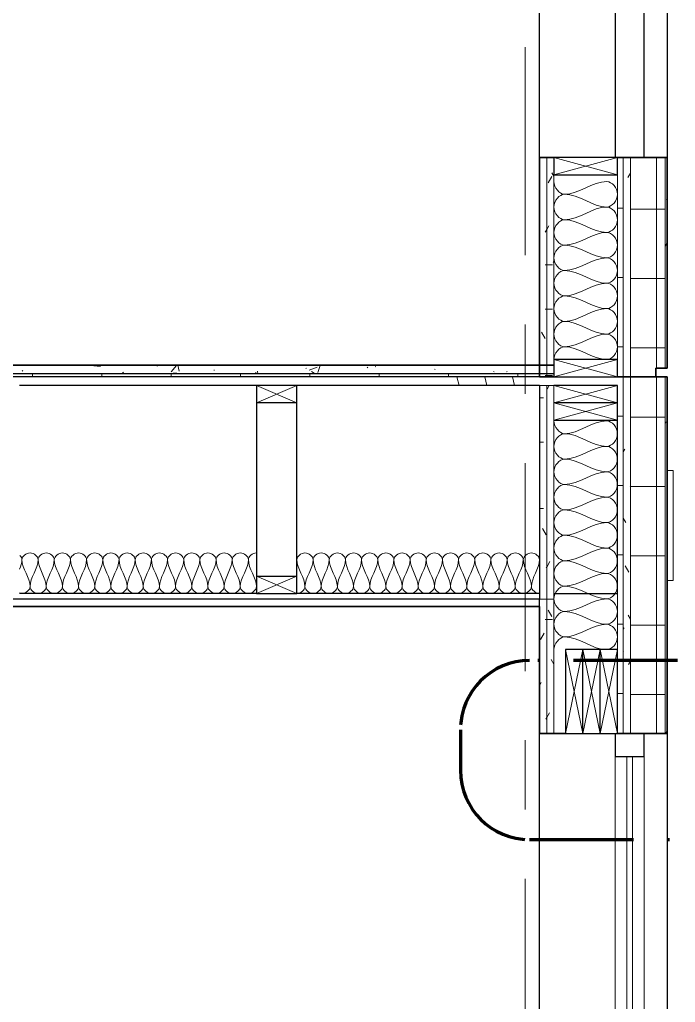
# Model space of a CAD drawing. Header units: inches. Extents: x 6 to 8416, y -388 to 6104.
# Drawn here: x 344.8 to 401.6, y 5805.3 to 5890.4 of the extents above; entities that cross this region are included whole.
import ezdxf

# ---------------------------------------------------------------- set-up
doc = ezdxf.new("R2010")
doc.units = ezdxf.units.IN
doc.header["$MEASUREMENT"] = 0
doc.linetypes.add('Center 3_8_', pattern=[36, 18, -6, 6, -6])
doc.linetypes.add('Dash Dot 3_16_', pattern=[15, 9, -3, 0, -3])
for name, color, linetype, lineweight in [('A-ANNO-SYMB', 150, 'Continuous', 13), ('A-DETL', 90, 'Continuous', 13), ('A-DETL-GENF', 92, 'Continuous', 13), ('A-FLOR', 192, 'Continuous', 18), ('A-FLOR-MCUT', 51, 'Continuous', 25), ('A-FLOR-PATT', 8, 'Continuous', 35), ('A-GLAZ', 151, 'Continuous', 25), ('A-GLAZ-SILL', 1, 'Continuous', 18), ('A-ROOM', 32, 'Continuous', 13), ('A-WALL', 113, 'Continuous', 25), ('A-WALL-PATT', 111, 'Continuous', 35), ('M-EQPM', 50, 'Continuous', 18), ('S-GRID', 1, 'Continuous', 13)]:
    doc.layers.add(name, color=color, linetype=linetype, lineweight=lineweight)
pattern_1 = [(0, (441.926, 3018), (0, 6), []), (90, (441.926, 3018), (-6, 4e-16), [])]
pattern_2 = [(0, (441.926, 3018), (0, 60), [60, 0, 0, 0]), (284.036, (482.726, 3030), (59.99915, -180.000494), [12.369, -235.017]), (284.036, (480.326, 3030), (59.99915, -180.000494), [12.369, -235.017]), (284.036, (477.926, 3030), (59.99915, -180.000494), [12.369, -235.017]), (284.036, (446.726, 3042), (59.99915, -180.000494), [12.369, -235.017]), (284.036, (444.326, 3042), (59.99915, -180.000494), [12.369, -235.017]), (284.036, (441.926, 3042), (59.99915, -180.000494), [12.369, -235.017]), (284.036, (464.726, 3054), (59.99915, -180.000494), [12.369, -235.017]), (284.036, (462.326, 3054), (59.99915, -180.000494), [12.369, -235.017]), (284.036, (459.926, 3054), (59.99915, -180.000494), [12.369, -235.017]), (284.036, (482.726, 3066), (59.99915, -180.000494), [12.369, -235.017]), (284.036, (480.326, 3066), (59.99915, -180.000494), [12.369, -235.017]), (284.036, (477.926, 3066), (59.99915, -180.000494), [12.369, -235.017]), (284.036, (446.726, 3078), (59.99915, -180.000494), [12.369, -235.017]), (284.036, (444.326, 3078), (59.99915, -180.000494), [12.369, -235.017]), (284.036, (441.926, 3078), (59.99915, -180.000494), [12.369, -235.017]), (0, (441.926, 3024), (0, 60), [60, 0, 0, 0]), (0, (441.926, 3030), (0, 60), [60, 0, 0, 0]), (0, (441.926, 3036), (0, 60), [60, 0, 0, 0]), (0, (441.926, 3042), (0, 60), [60, 0, 0, 0]), (0, (441.926, 3048), (0, 60), [60, 0, 0, 0]), (0, (441.926, 3054), (0, 60), [60, 0, 0, 0]), (0, (441.926, 3060), (0, 60), [60, 0, 0, 0]), (0, (441.926, 3066), (0, 60), [60, 0, 0, 0]), (0, (441.926, 3072), (0, 60), [60, 0, 0, 0])]
pattern_3 = [(0, (441.926, 3018), (7.68, 1.92), [0.6336, -5.126, 0.6336, -5.126, -30.72]), (0, (441.926, 3018), (7.68, 1.92), [-11.52, 0.6336, -10.886, 0.6336, -5.126, -13.44]), (0, (441.926, 3018), (7.68, 1.92), [-28.8, 0.6336, -3.206, 0.6336, -8.966]), (120, (444.806, 3018.96), (-5.5027688, 5.6910751), [0.6336, -5.126, 0.6336, -5.126, -30.72]), (120, (444.806, 3018.96), (-5.5027688, 5.6910751), [-11.52, 0.6336, -10.886, 0.6336, -5.126, -13.44]), (120, (444.806, 3018.96), (-5.5027688, 5.6910751), [-28.8, 0.6336, -3.206, 0.6336, -8.966]), (240, (445.766, 3022.8), (-2.1772312, -7.6110751), [0.6336, -5.126, 0.6336, -5.126, -30.72]), (240, (445.766, 3022.8), (-2.1772312, -7.6110751), [-11.52, 0.6336, -10.886, 0.6336, -5.126, -13.44]), (240, (445.766, 3022.8), (-2.1772312, -7.6110751), [-28.8, 0.6336, -3.206, 0.6336, -8.966])]
pattern_4 = [(0, (3866.364, 3018), (7.68, 1.92), [0.6336, -5.126, 0.6336, -5.126, -30.72]), (0, (3866.364, 3018), (7.68, 1.92), [-11.52, 0.6336, -10.886, 0.6336, -5.126, -13.44]), (0, (3866.364, 3018), (7.68, 1.92), [-28.8, 0.6336, -3.206, 0.6336, -8.966]), (120, (3869.244, 3018.96), (-5.5027688, 5.6910751), [0.6336, -5.126, 0.6336, -5.126, -30.72]), (120, (3869.244, 3018.96), (-5.5027688, 5.6910751), [-11.52, 0.6336, -10.886, 0.6336, -5.126, -13.44]), (120, (3869.244, 3018.96), (-5.5027688, 5.6910751), [-28.8, 0.6336, -3.206, 0.6336, -8.966]), (240, (3870.204, 3022.8), (-2.1772312, -7.6110751), [0.6336, -5.126, 0.6336, -5.126, -30.72]), (240, (3870.204, 3022.8), (-2.1772312, -7.6110751), [-11.52, 0.6336, -10.886, 0.6336, -5.126, -13.44]), (240, (3870.204, 3022.8), (-2.1772312, -7.6110751), [-28.8, 0.6336, -3.206, 0.6336, -8.966])]

# ---------------------------------------------------------------- blocks, each defined once
blk = doc.blocks.new('1-2 WD Adaptive-Recess-TS - 4_-0_x6_-6_ - 1_-6_ Recess L-12470867-WALL SECTION - LOBBY CANOPY')
at = {"layer": 'A-GLAZ', "lineweight": 13}
for p, q in [((3814.25, 5878.5), (3814.25, 5956.5)), ((3825.3125, 5956.5), (3825.3125, 5878.5))]:
    blk.add_line(p, q, dxfattribs=at)
at = {"layer": 'A-GLAZ', "color": 7}
for p, q in [((3820.8125, 5956.5), (3820.8125, 5904.5)), ((3823.3125, 5956.5), (3821, 5956.5)), ((3823.3125, 5904.5), (3823.3125, 5956.5)), ((3820.8125, 5904.5), (3820.8125, 5878.5)), ((3823.3125, 5904.5), (3820.8125, 5904.5)), ((3820.8125, 5904.5), (3823.3125, 5904.5)), ((3823.3125, 5878.5), (3823.3125, 5904.5)), ((3821, 5878.5), (3823.3125, 5878.5))]:
    blk.add_line(p, q, dxfattribs=at)
blk = doc.blocks.new('1-2 WD Adaptive-Recess-TS - 2_-6_x6_-6_ - 1_-6_ Recess L-12470910-WALL SECTION - LOBBY CANOPY')
at = {"layer": 'A-GLAZ', "lineweight": 13}
for p, q in [((3814.25, 5750.625), (3814.25, 5828.625)), ((3825.3125, 5828.625), (3825.3125, 5750.625)), ((3820.8125, 5826.625), (3820.8125, 5778.625)), ((3823.3125, 5778.625), (3823.3125, 5826.625)), ((3820.8125, 5774.625), (3820.8125, 5752.625)), ((3823.3125, 5752.625), (3823.3125, 5774.625))]:
    blk.add_line(p, q, dxfattribs=at)
at = {"layer": 'A-GLAZ', "color": 7}
for p, q in [((3820.8125, 5828.625), (3820.8125, 5826.625)), ((3823.3125, 5828.625), (3821, 5828.625)), ((3823.3125, 5826.625), (3823.3125, 5828.625)), ((3820.8125, 5826.625), (3823.3125, 5826.625)), ((3823.3125, 5778.625), (3820.8125, 5778.625)), ((3820.8125, 5778.625), (3820.8125, 5776.625)), ((3823.3125, 5776.625), (3823.3125, 5778.625)), ((3823.3125, 5776.625), (3820.8125, 5776.625)), ((3820.8125, 5776.625), (3820.8125, 5774.625)), ((3820.8125, 5776.625), (3823.3125, 5776.625)), ((3823.3125, 5774.625), (3823.3125, 5776.625)), ((3820.8125, 5774.625), (3823.3125, 5774.625)), ((3823.3125, 5752.625), (3820.8125, 5752.625)), ((3820.8125, 5752.625), (3820.8125, 5750.625)), ((3823.3125, 5750.625), (3823.3125, 5752.625)), ((3821, 5750.625), (3823.3125, 5750.625))]:
    blk.add_line(p, q, dxfattribs=at)
at = {"layer": 'A-GLAZ', "lineweight": 18}
for p, q in [((3822.3125, 5826.625), (3821.8125, 5826.625)), ((3821.8125, 5826.625), (3821.8125, 5778.625)), ((3822.3125, 5778.625), (3822.3125, 5826.625)), ((3821.8125, 5778.625), (3822.3125, 5778.625)), ((3822.3125, 5773.625), (3821.8125, 5773.625)), ((3821.8125, 5773.625), (3821.8125, 5753.625)), ((3822.3125, 5753.625), (3822.3125, 5773.625)), ((3821.8125, 5753.625), (3822.3125, 5753.625))]:
    blk.add_line(p, q, dxfattribs=at)
at = {"layer": 'A-GLAZ-SILL'}
for p, q in [((3822.8125, 5774.625), (3821.3125, 5774.625)), ((3821.3125, 5774.625), (3821.3125, 5773.625)), ((3822.8125, 5773.625), (3822.8125, 5774.625)), ((3821.3125, 5773.625), (3822.8125, 5773.625)), ((3821.3125, 5773.625), (3821.3125, 5753.625)), ((3822.8125, 5753.625), (3822.8125, 5773.625)), ((3821.3125, 5753.625), (3821.3125, 5752.625)), ((3822.8125, 5753.625), (3821.3125, 5753.625)), ((3822.8125, 5752.625), (3822.8125, 5753.625)), ((3821.3125, 5752.625), (3822.8125, 5752.625))]:
    blk.add_line(p, q, dxfattribs=at)
blk = doc.blocks.new('1-2 WD Adaptive-Recess-TS - 4_-0_x6_-6_ - 1_-6_ Recess L-V34-WALL SECTION - LOBBY CANOPY')
at = {"layer": 'A-GLAZ', "lineweight": 13}
h = blk.add_hatch(dxfattribs=at)
h.set_pattern_fill('FP_18', color=256, style=0, pattern_type=2)
h.set_pattern_definition([(45, (3866.364, 3018), (-4.751758, 4.751758), []), (45, (3866.364, 3025.2), (-4.751758, 4.751758), [])])
h.paths.add_polyline_path([(3825.344, 5750.625), (3825.344, 5828.625), (3825.312, 5828.625), (3825.312, 5750.625)])
at = {"layer": 'A-GLAZ'}
for p, q in [((3825.344, 5828.625), (3825.312, 5828.625)), ((3825.344, 5750.625), (3825.344, 5828.625)), ((3825.344, 5750.625), (3825.312, 5750.625))]:
    blk.add_line(p, q, dxfattribs=at)
blk = doc.blocks.new('ME Louvers w Trim-AM - 24_ x 8_-17810123-WALL SECTION - LOBBY CANOPY')
at = {"layer": 'M-EQPM'}
for p, q in [((3825.3125, 5467.75), (3825.8125, 5467.75)), ((3825.8125, 5467.75), (3825.8125, 5458.25)), ((3825.8125, 5458.25), (3825.3125, 5458.25))]:
    blk.add_line(p, q, dxfattribs=at)
blk = doc.blocks.new('06 Nominal Cut Lumber-Section-AM1 - 2x8 Section-20149446-WALL SECTION - LOBBY CANOPY')
at = {"layer": 'A-DETL-GENF', "lineweight": 25}
for p, q in [((3821, 5708), (3819.5, 5708)), ((3821, 5700.75), (3821, 5708)), ((3819.5, 5700.75), (3821, 5700.75))]:
    blk.add_line(p, q, dxfattribs=at)
at = {"layer": 'A-DETL-GENF'}
for p, q in [((3821, 5700.75), (3819.5, 5708)), ((3819.5, 5700.75), (3821, 5708))]:
    blk.add_line(p, q, dxfattribs=at)
blk = doc.blocks.new('06 Nominal Cut Lumber-Section-AM1 - 2x8 Section-V35-WALL SECTION - LOBBY CANOPY')
at = {"layer": 'A-DETL-GENF', "lineweight": 25}
for p, q in [((3818, 5708), (3816.5, 5708)), ((3816.5, 5708), (3816.5, 5700.75)), ((3818, 5700.75), (3818, 5708)), ((3816.5, 5700.75), (3818, 5700.75))]:
    blk.add_line(p, q, dxfattribs=at)
at = {"layer": 'A-DETL-GENF'}
for p, q in [((3818, 5700.75), (3816.5, 5708)), ((3816.5, 5700.75), (3818, 5708))]:
    blk.add_line(p, q, dxfattribs=at)
blk = doc.blocks.new('06 Nominal Cut Lumber-Section-AM1 - 2x6 Section-9014713-WALL SECTION - LOBBY CANOPY')
at = {"layer": 'A-DETL-GENF', "lineweight": 25}
for p, q in [((3821, 5730.875), (3815.5, 5730.875)), ((3821, 5729.375), (3821, 5730.875))]:
    blk.add_line(p, q, dxfattribs=at)
at = {"layer": 'A-DETL-GENF'}
for p, q in [((3815.5, 5730.875), (3821, 5729.375)), ((3815.5, 5729.375), (3821, 5730.875))]:
    blk.add_line(p, q, dxfattribs=at)
blk = doc.blocks.new('06 Nominal Cut Lumber-Section-AM1 - 2x6 Section-16986702-WALL SECTION - LOBBY CANOPY')
at = {"layer": 'A-DETL-GENF', "lineweight": 25}
for p, q in [((3821, 5729.375), (3815.5, 5729.375)), ((3821, 5727.875), (3821, 5729.375)), ((3815.5, 5727.875), (3821, 5727.875))]:
    blk.add_line(p, q, dxfattribs=at)
at = {"layer": 'A-DETL-GENF'}
for p, q in [((3815.5, 5727.875), (3821, 5729.375)), ((3815.5, 5729.375), (3821, 5727.875))]:
    blk.add_line(p, q, dxfattribs=at)
blk = doc.blocks.new('06 Nominal Cut Lumber-Section-AM1 - 2x6 Section-V36-WALL SECTION - LOBBY CANOPY')
at = {"layer": 'A-DETL-GENF', "lineweight": 25}
for p, q in [((3815.5, 5733.125), (3815.5, 5731.625)), ((3821, 5733.125), (3815.5, 5733.125)), ((3821, 5731.625), (3821, 5733.125)), ((3815.5, 5731.625), (3821, 5731.625))]:
    blk.add_line(p, q, dxfattribs=at)
at = {"layer": 'A-DETL-GENF'}
for p, q in [((3815.5, 5733.125), (3821, 5731.625)), ((3815.5, 5731.625), (3821, 5733.125))]:
    blk.add_line(p, q, dxfattribs=at)
blk = doc.blocks.new('09 GypsumWallboardTypeX-Section-AM - 5_8_-V39-WALL SECTION - LOBBY CANOPY')
at = {"layer": 'A-DETL-GENF'}
h = blk.add_hatch(dxfattribs=at)
h.set_pattern_fill('FP_16', color=256, style=0, pattern_type=2)
h.set_pattern_definition(pattern_4)
h.paths.add_polyline_path([(3815.5, 5840.25), (3815.5, 5858.75), (3814.875, 5858.75), (3814.875, 5840.25)])
for p, q in [((3815.5, 5858.75), (3814.875, 5858.75)), ((3815.5, 5840.25), (3815.5, 5858.75)), ((3814.875, 5840.25), (3815.5, 5840.25))]:
    blk.add_line(p, q, dxfattribs=at)
blk = doc.blocks.new('09 GypsumWallboardTypeX-Section-AM - 5_8_-V40-WALL SECTION - LOBBY CANOPY')
at = {"layer": 'A-DETL-GENF'}
h = blk.add_hatch(dxfattribs=at)
h.set_pattern_fill('FP_16', color=256, style=0, pattern_type=2)
h.set_pattern_definition(pattern_4)
h.paths.add_polyline_path([(3814.875, 5840.25), (3814.875, 5858.75), (3814.25, 5858.75), (3814.25, 5840.25)])
at = {"layer": 'A-DETL-GENF', "lineweight": 25}
blk.add_line((3814.25, 5858.75), (3814.25, 5840.25), dxfattribs=at)
at = {"layer": 'A-DETL-GENF'}
for p, q in [((3814.875, 5858.75), (3814.25, 5858.75)), ((3814.875, 5840.25), (3814.875, 5858.75)), ((3814.25, 5840.25), (3814.875, 5840.25))]:
    blk.add_line(p, q, dxfattribs=at)
blk = doc.blocks.new('06 Nominal Cut Lumber-Section-AM1 - 2x4 Section-9046868-WALL SECTION - LOBBY CANOPY')
at = {"layer": 'A-DETL-GENF', "lineweight": 25}
for p, q in [((3793.25, 5730.875), (3789.75, 5730.875)), ((3789.75, 5730.875), (3789.75, 5729.375)), ((3793.25, 5729.375), (3793.25, 5730.875))]:
    blk.add_line(p, q, dxfattribs=at)
at = {"layer": 'A-DETL-GENF'}
for p, q in [((3789.75, 5729.375), (3793.25, 5730.875)), ((3789.75, 5730.875), (3793.25, 5729.375))]:
    blk.add_line(p, q, dxfattribs=at)
blk = doc.blocks.new('06 Nominal Cut Lumber-Section-AM1 - 2x4 Section-V38-WALL SECTION - LOBBY CANOPY')
at = {"layer": 'A-DETL-GENF', "lineweight": 25}
for p, q in [((3789.75, 5714.375), (3789.75, 5712.875)), ((3793.25, 5712.875), (3793.25, 5714.375)), ((3789.75, 5712.875), (3793.25, 5712.875))]:
    blk.add_line(p, q, dxfattribs=at)
at = {"layer": 'A-DETL-GENF'}
for p, q in [((3789.75, 5712.875), (3793.25, 5714.375)), ((3789.75, 5714.375), (3793.25, 5712.875))]:
    blk.add_line(p, q, dxfattribs=at)
blk = doc.blocks.new('06 Nominal Cut Lumber-Top-AM - 4_ W-20150248-WALL SECTION - LOBBY CANOPY')
at = {"layer": 'A-DETL-GENF', "lineweight": 25}
for p, q in [((3793.25, 5729.375), (3789.75, 5729.375)), ((3789.75, 5729.375), (3789.75, 5714.375)), ((3793.25, 5714.375), (3793.25, 5729.375)), ((3789.75, 5714.375), (3793.25, 5714.375))]:
    blk.add_line(p, q, dxfattribs=at)

msp = doc.modelspace()

# ---------------------------------------------------------------- hatches: boundary and pattern name
at = {"layer": 'A-FLOR-PATT', "lineweight": 13}
h = msp.add_hatch(dxfattribs=at)
h.set_pattern_fill('FP_13', color=256, style=0, pattern_type=2)
h.set_pattern_definition([(50, (441.926, 3018), (6.885997, -0.602097), [0.72, -7.92]), (355, (441.926, 3018), (-1.331756, 7.220547), [0.576, -6.336]), (100.451, (442.5, 3017.95), (5.553629, 6.618191), [0.61191, -6.731]), (46.184, (441.926, 3019.92), (10.245642, -1.588925), [1.08, -11.88]), (96.636, (442.78, 3019.788), (8.97244, 9.35152), [0.91786, -10.096]), (351.184, (441.926, 3019.92), (8.9732, 9.35123), [0.864, -9.504]), (21, (442.886, 3019.44), (5.730726, -3.865003), [0.72, -7.92]), (326, (442.886, 3019.44), (2.33581, 6.96088), [0.576, -6.336]), (71.451, (443.363, 3019.118), (8.065876, 3.095948), [0.61191, -6.731]), (37.5, (441.926, 3018), (0.116866, 3.1954784), [0.06336, -6.196, 0.06336, -6.369, -6.36]), (37.5, (441.926, 3018), (0.116866, 3.1954784), [-12.691, 0.06336, -6.297]), (7.5, (441.926, 3018), (2.52543, 3.7860247), [0.06336, -3.604, 0.06336, -6.052, -2.424]), (7.5, (441.926, 3018), (2.52543, 3.7860247), [-9.782, 0.06336, -2.361]), (327.5, (439.785, 3018), (5.1243685, -0.2161763), [0.06336, -2.337, 0.06336, -7.425, -9.936]), (327.5, (439.785, 3018), (5.1243685, -0.2161763), [-9.888, 0.06336, -9.873]), (317.5, (438.825, 3018), (5.598326, 0.96141), [0.06336, -3.057, 0.06336, -4.909, -7.056]), (317.5, (438.825, 3018), (5.598326, 0.96141), [-8.093, 0.06336, -6.993])])
h.paths.add_polyline_path([(391.06196077, 5859.75), (391.06196077, 5860.5), (300.59396077, 5860.5), (300.59396077, 5859.75), (382.87396077, 5859.75)])
h = msp.add_hatch(dxfattribs=at)
h.set_pattern_fill('FP_14', color=256, style=0, pattern_type=2)
h.set_pattern_definition(pattern_1)
h.paths.add_polyline_path([(366.41796077, 5859.5), (391.06196077, 5859.5), (391.06196077, 5859.75), (300.59396077, 5859.75), (300.59396077, 5859.5)])
h = msp.add_hatch(dxfattribs=at)
h.set_pattern_fill('FP_15', color=256, style=0, pattern_type=2)
h.set_pattern_definition(pattern_2)
h.paths.add_polyline_path([(366.41796077, 5858.75), (396.56196077, 5858.75), (396.56196077, 5859.5), (300.59396077, 5859.5), (300.59396077, 5858.75), (365.31196077, 5858.75)])
at = {"layer": 'A-WALL-PATT', "lineweight": 13}
h = msp.add_hatch(dxfattribs=at)
h.set_pattern_fill('FP_15', color=256, style=0, pattern_type=2)
h.set_pattern_definition(pattern_2)
h.paths.add_polyline_path([(396.56196077, 5859.5), (397.06196077, 5859.5), (397.06196077, 5878.5), (396.56196077, 5878.5), (396.56196077, 5861)])
h.paths.add_polyline_path([(397.06196077, 5956.5), (397.06196077, 5968.625), (396.56196077, 5968.625), (396.56196077, 5956.5)])
h = msp.add_hatch(dxfattribs=at)
h.set_pattern_fill('FP_16', color=256, style=0, pattern_type=2)
h.set_pattern_definition(pattern_3)
h.paths.add_polyline_path([(397.68696077, 5859.5), (397.68696077, 5878.5), (397.06196077, 5878.5), (397.06196077, 5859.5)])
h.paths.add_polyline_path([(397.06196077, 5956.5), (397.68696077, 5956.5), (397.68696077, 5968.625), (397.06196077, 5968.625), (397.06196077, 5957.258875)])
h = msp.add_hatch(dxfattribs=at)
h.set_pattern_fill('FP_14', color=256, style=0, pattern_type=2)
h.set_pattern_definition(pattern_1)
h.paths.add_polyline_path([(399.87446077, 5859.5), (399.87446077, 5860.25), (400.68696077, 5860.25), (400.68696077, 5878.5), (397.68696077, 5878.5), (397.68696077, 5859.5), (399.32996077, 5859.5)])
h.paths.add_polyline_path([(400.68696077, 5956.5), (400.68696077, 5968.625), (397.68696077, 5968.625), (397.68696077, 5956.5), (399.32996077, 5956.5)])
h = msp.add_hatch(dxfattribs=at)
h.set_pattern_fill('FP_16', color=256, style=0, pattern_type=2)
h.set_pattern_definition(pattern_3)
h.paths.add_polyline_path([(400.87446077, 5860.25), (400.87446077, 5878.5), (400.68696077, 5878.5), (400.68696077, 5860.25)])
h.paths.add_polyline_path([(400.68696077, 5956.5), (400.87446077, 5956.5), (400.87446077, 5968.625), (400.68696077, 5968.625)])
h = msp.add_hatch(dxfattribs=at)
h.set_pattern_fill('FP_16', color=256, style=0, pattern_type=2)
h.set_pattern_definition(pattern_3)
h.paths.add_polyline_path([(390.43696077, 5859.5), (390.43696077, 5878.5), (389.81196077, 5878.5), (389.81196077, 5859.5)])
h.paths.add_polyline_path([(389.81196077, 5956.5), (390.43696077, 5956.5), (390.43696077, 5968.125), (389.81196077, 5968.125), (389.81196077, 5957.258875)])
h = msp.add_hatch(dxfattribs=at)
h.set_pattern_fill('FP_16', color=256, style=0, pattern_type=2)
h.set_pattern_definition(pattern_3)
h.paths.add_polyline_path([(391.06196077, 5859.5), (391.06196077, 5878.5), (390.43696077, 5878.5), (390.43696077, 5859.5)])
h.paths.add_polyline_path([(390.43696077, 5956.5), (391.06196077, 5956.5), (391.06196077, 5968.125), (390.43696077, 5968.125), (390.43696077, 5957.258875)])
h = msp.add_hatch(dxfattribs=at)
h.set_pattern_fill('FP_15', color=256, style=0, pattern_type=2)
h.set_pattern_definition(pattern_2)
h.paths.add_polyline_path([(396.56196077, 5731.625), (397.06196077, 5731.625), (397.06196077, 5750.625), (396.56196077, 5750.625), (396.56196077, 5733.125)])
h.paths.add_polyline_path([(397.06196077, 5828.625), (397.06196077, 5859.5), (396.56196077, 5859.5), (396.56196077, 5828.625)])
h = msp.add_hatch(dxfattribs=at)
h.set_pattern_fill('FP_16', color=256, style=0, pattern_type=2)
h.set_pattern_definition(pattern_3)
h.paths.add_polyline_path([(397.68696077, 5731.625), (397.68696077, 5750.625), (397.06196077, 5750.625), (397.06196077, 5731.625)])
h.paths.add_polyline_path([(397.68696077, 5828.625), (397.68696077, 5859.5), (397.06196077, 5859.5), (397.06196077, 5828.625)])
h = msp.add_hatch(dxfattribs=at)
h.set_pattern_fill('FP_14', color=256, style=0, pattern_type=2)
h.set_pattern_definition(pattern_1)
h.paths.add_polyline_path([(399.87446077, 5731.625), (399.87446077, 5732.375), (400.68696077, 5732.375), (400.68696077, 5750.625), (397.68696077, 5750.625), (397.68696077, 5731.625), (399.32996077, 5731.625)])
h.paths.add_polyline_path([(399.32996077, 5828.625), (400.68696077, 5828.625), (400.68696077, 5859.5), (397.68696077, 5859.5), (397.68696077, 5828.625)])
h = msp.add_hatch(dxfattribs=at)
h.set_pattern_fill('FP_16', color=256, style=0, pattern_type=2)
h.set_pattern_definition(pattern_3)
h.paths.add_polyline_path([(400.68696077, 5732.375), (400.87446077, 5732.375), (400.87446077, 5750.625), (400.68696077, 5750.625), (400.68696077, 5740.34025)])
h.paths.add_polyline_path([(400.87446077, 5828.625), (400.87446077, 5859.5), (400.68696077, 5859.5), (400.68696077, 5828.625)])
h = msp.add_hatch(dxfattribs=at)
h.set_pattern_fill('FP_16', color=256, style=0, pattern_type=2)
h.set_pattern_definition(pattern_3)
h.paths.add_polyline_path([(390.43696077, 5731.625), (390.43696077, 5750.625), (389.81196077, 5750.625), (389.81196077, 5731.625)])
h.paths.add_polyline_path([(389.81196077, 5828.625), (390.43696077, 5828.625), (390.43696077, 5840.25), (389.81196077, 5840.25), (389.81196077, 5833.305375)])
h = msp.add_hatch(dxfattribs=at)
h.set_pattern_fill('FP_16', color=256, style=0, pattern_type=2)
h.set_pattern_definition(pattern_3)
h.paths.add_polyline_path([(391.06196077, 5731.625), (391.06196077, 5750.625), (390.43696077, 5750.625), (390.43696077, 5731.625)])
h.paths.add_polyline_path([(391.06196077, 5828.625), (391.06196077, 5840.25), (390.43696077, 5840.25), (390.43696077, 5828.625)])

# ---------------------------------------------------------------- linework, layer by layer
at = {"layer": 'A-ANNO-SYMB', "linetype": 'Dash Dot 3_16_', "lineweight": 70}
for p, q in [((401.76707824, 5834.93394602), (388.95997822, 5834.93394602)), ((382.95997822, 5828.93394602), (382.95997822, 5825.42950851)), ((388.95997822, 5819.42950851), (401.76707824, 5819.42950851))]:
    msp.add_line(p, q, dxfattribs=at)
for centre, start, end in [((388.95997822, 5828.93394602), 90, 180), ((388.95997822, 5825.42950851), 180, 270)]:
    msp.add_arc(centre, 6, start, end, dxfattribs=at)
at = {"layer": 'A-DETL'}
for points in [[(391.97862743, 5875.3), (391.54650662, 5875.3), (391.06196077, 5875.88145503), (391.06196077, 5876.4)], [(395.6452941, 5876.4), (394.38545627, 5876.4), (393.23846526, 5875.3), (391.97862743, 5875.3)], [(395.6452941, 5874.2), (396.07741491, 5874.2), (397.04650662, 5875.3), (396.07741491, 5876.4), (395.6452941, 5876.4)], [(391.97862743, 5873.1), (391.54650662, 5873.1), (390.57741491, 5874.2), (391.54650662, 5875.3), (391.97862743, 5875.3)], [(391.97862743, 5875.3), (393.23846526, 5875.3), (394.38545627, 5874.2), (395.6452941, 5874.2)], [(395.6452941, 5874.2), (394.38545627, 5874.2), (393.23846526, 5873.1), (391.97862743, 5873.1)], [(395.6452941, 5872), (396.07741491, 5872), (397.04650662, 5873.1), (396.07741491, 5874.2), (395.6452941, 5874.2)], [(391.97862743, 5870.9), (391.54650662, 5870.9), (390.57741491, 5872), (391.54650662, 5873.1), (391.97862743, 5873.1)], [(391.97862743, 5873.1), (393.23846526, 5873.1), (394.38545627, 5872), (395.6452941, 5872)], [(395.6452941, 5872), (394.38545627, 5872), (393.23846526, 5870.9), (391.97862743, 5870.9)], [(395.6452941, 5869.8), (396.07741491, 5869.8), (397.04650662, 5870.9), (396.07741491, 5872), (395.6452941, 5872)], [(391.97862743, 5868.7), (391.54650662, 5868.7), (390.57741491, 5869.8), (391.54650662, 5870.9), (391.97862743, 5870.9)], [(391.97862743, 5870.9), (393.23846526, 5870.9), (394.38545627, 5869.8), (395.6452941, 5869.8)], [(395.6452941, 5869.8), (394.38545627, 5869.8), (393.23846526, 5868.7), (391.97862743, 5868.7)], [(395.6452941, 5867.6), (396.07741491, 5867.6), (397.04650662, 5868.7), (396.07741491, 5869.8), (395.6452941, 5869.8)], [(391.97862743, 5866.5), (391.54650662, 5866.5), (390.57741491, 5867.6), (391.54650662, 5868.7), (391.97862743, 5868.7)], [(391.97862743, 5868.7), (393.23846526, 5868.7), (394.38545627, 5867.6), (395.6452941, 5867.6)], [(395.6452941, 5867.6), (394.38545627, 5867.6), (393.23846526, 5866.5), (391.97862743, 5866.5)], [(395.6452941, 5865.4), (396.07741491, 5865.4), (397.04650662, 5866.5), (396.07741491, 5867.6), (395.6452941, 5867.6)], [(391.97862743, 5864.3), (391.54650662, 5864.3), (390.57741491, 5865.4), (391.54650662, 5866.5), (391.97862743, 5866.5)], [(391.97862743, 5866.5), (393.23846526, 5866.5), (394.38545627, 5865.4), (395.6452941, 5865.4)], [(395.6452941, 5865.4), (394.38545627, 5865.4), (393.23846526, 5864.3), (391.97862743, 5864.3)], [(395.6452941, 5863.2), (396.07741491, 5863.2), (397.04650662, 5864.3), (396.07741491, 5865.4), (395.6452941, 5865.4)], [(391.97862743, 5862.1), (391.54650662, 5862.1), (390.57741491, 5863.2), (391.54650662, 5864.3), (391.97862743, 5864.3)], [(391.97862743, 5864.3), (393.23846526, 5864.3), (394.38545627, 5863.2), (395.6452941, 5863.2)], [(395.6452941, 5863.2), (394.38545627, 5863.2), (393.23846526, 5862.1), (391.97862743, 5862.1)], [(395.6452941, 5861), (396.07741491, 5861), (397.04650662, 5862.1), (396.07741491, 5863.2), (395.6452941, 5863.2)], [(391.06196077, 5861), (391.06196077, 5861.51854497), (391.54650662, 5862.1), (391.97862743, 5862.1)], [(391.97862743, 5862.1), (393.23846526, 5862.1), (394.38545627, 5861), (395.6452941, 5861)], [(391.97862743, 5854.575), (391.54650662, 5854.575), (391.06196077, 5855.15645503), (391.06196077, 5855.675)], [(395.6452941, 5855.675), (394.38545627, 5855.675), (393.23846526, 5854.575), (391.97862743, 5854.575)], [(395.6452941, 5853.475), (396.07741491, 5853.475), (397.04650662, 5854.575), (396.07741491, 5855.675), (395.6452941, 5855.675)], [(391.97862743, 5852.375), (391.54650662, 5852.375), (390.57741491, 5853.475), (391.54650662, 5854.575), (391.97862743, 5854.575)], [(391.97862743, 5854.575), (393.23846526, 5854.575), (394.38545627, 5853.475), (395.6452941, 5853.475)], [(395.6452941, 5853.475), (394.38545627, 5853.475), (393.23846526, 5852.375), (391.97862743, 5852.375)], [(395.6452941, 5851.275), (396.07741491, 5851.275), (397.04650662, 5852.375), (396.07741491, 5853.475), (395.6452941, 5853.475)], [(391.97862743, 5850.175), (391.54650662, 5850.175), (390.57741491, 5851.275), (391.54650662, 5852.375), (391.97862743, 5852.375)], [(391.97862743, 5852.375), (393.23846526, 5852.375), (394.38545627, 5851.275), (395.6452941, 5851.275)], [(395.6452941, 5851.275), (394.38545627, 5851.275), (393.23846526, 5850.175), (391.97862743, 5850.175)], [(395.6452941, 5849.075), (396.07741491, 5849.075), (397.04650662, 5850.175), (396.07741491, 5851.275), (395.6452941, 5851.275)], [(391.97862743, 5847.975), (391.54650662, 5847.975), (390.57741491, 5849.075), (391.54650662, 5850.175), (391.97862743, 5850.175)], [(391.97862743, 5850.175), (393.23846526, 5850.175), (394.38545627, 5849.075), (395.6452941, 5849.075)], [(395.6452941, 5849.075), (394.38545627, 5849.075), (393.23846526, 5847.975), (391.97862743, 5847.975)], [(395.6452941, 5846.875), (396.07741491, 5846.875), (397.04650662, 5847.975), (396.07741491, 5849.075), (395.6452941, 5849.075)], [(391.97862743, 5845.775), (391.54650662, 5845.775), (390.57741491, 5846.875), (391.54650662, 5847.975), (391.97862743, 5847.975)], [(391.97862743, 5847.975), (393.23846526, 5847.975), (394.38545627, 5846.875), (395.6452941, 5846.875)], [(395.6452941, 5846.875), (394.38545627, 5846.875), (393.23846526, 5845.775), (391.97862743, 5845.775)], [(395.6452941, 5844.675), (396.07741491, 5844.675), (397.04650662, 5845.775), (396.07741491, 5846.875), (395.6452941, 5846.875)], [(391.97862743, 5843.575), (391.54650662, 5843.575), (390.57741491, 5844.675), (391.54650662, 5845.775), (391.97862743, 5845.775)], [(391.97862743, 5845.775), (393.23846526, 5845.775), (394.38545627, 5844.675), (395.6452941, 5844.675)], [(395.6452941, 5844.675), (394.38545627, 5844.675), (393.23846526, 5843.575), (391.97862743, 5843.575)], [(395.6452941, 5842.475), (396.07741491, 5842.475), (397.04650662, 5843.575), (396.07741491, 5844.675), (395.6452941, 5844.675)], [(344.81315906, 5842.84129608), (344.92540117, 5843.11170314), (345.01196077, 5843.38474491), (345.01196077, 5843.66666667)], [(345.01196077, 5843.66666667), (345.01196077, 5843.79237454), (344.93881791, 5843.92505426), (344.82596893, 5844.03206119)], [(346.41196077, 5843.66666667), (346.41196077, 5843.94165264), (345.71196077, 5844.55834736), (345.01196077, 5843.94165264), (345.01196077, 5843.66666667)], [(345.01196077, 5843.66666667), (345.01196077, 5842.86495168), (345.71196077, 5842.13504832), (345.71196077, 5841.33333333)], [(345.71196077, 5841.33333333), (345.71196077, 5842.13504832), (346.41196077, 5842.86495168), (346.41196077, 5843.66666667)], [(347.81196077, 5843.66666667), (347.81196077, 5843.94165264), (347.11196077, 5844.55834736), (346.41196077, 5843.94165264), (346.41196077, 5843.66666667)], [(346.41196077, 5843.66666667), (346.41196077, 5842.86495168), (347.11196077, 5842.13504832), (347.11196077, 5841.33333333)], [(347.11196077, 5841.33333333), (347.11196077, 5842.13504832), (347.81196077, 5842.86495168), (347.81196077, 5843.66666667)], [(349.21196077, 5843.66666667), (349.21196077, 5843.94165264), (348.51196077, 5844.55834736), (347.81196077, 5843.94165264), (347.81196077, 5843.66666667)], [(347.81196077, 5843.66666667), (347.81196077, 5842.86495168), (348.51196077, 5842.13504832), (348.51196077, 5841.33333333)], [(348.51196077, 5841.33333333), (348.51196077, 5842.13504832), (349.21196077, 5842.86495168), (349.21196077, 5843.66666667)], [(350.61196077, 5843.66666667), (350.61196077, 5843.94165264), (349.91196077, 5844.55834736), (349.21196077, 5843.94165264), (349.21196077, 5843.66666667)], [(349.21196077, 5843.66666667), (349.21196077, 5842.86495168), (349.91196077, 5842.13504832), (349.91196077, 5841.33333333)], [(349.91196077, 5841.33333333), (349.91196077, 5842.13504832), (350.61196077, 5842.86495168), (350.61196077, 5843.66666667)], [(352.01196077, 5843.66666667), (352.01196077, 5843.94165264), (351.31196077, 5844.55834736), (350.61196077, 5843.94165264), (350.61196077, 5843.66666667)], [(350.61196077, 5843.66666667), (350.61196077, 5842.86495168), (351.31196077, 5842.13504832), (351.31196077, 5841.33333333)], [(351.31196077, 5841.33333333), (351.31196077, 5842.13504832), (352.01196077, 5842.86495168), (352.01196077, 5843.66666667)], [(353.41196077, 5843.66666667), (353.41196077, 5843.94165264), (352.71196077, 5844.55834736), (352.01196077, 5843.94165264), (352.01196077, 5843.66666667)], [(352.01196077, 5843.66666667), (352.01196077, 5842.86495168), (352.71196077, 5842.13504832), (352.71196077, 5841.33333333)], [(352.71196077, 5841.33333333), (352.71196077, 5842.13504832), (353.41196077, 5842.86495168), (353.41196077, 5843.66666667)], [(354.81196077, 5843.66666667), (354.81196077, 5843.94165264), (354.11196077, 5844.55834736), (353.41196077, 5843.94165264), (353.41196077, 5843.66666667)], [(353.41196077, 5843.66666667), (353.41196077, 5842.86495168), (354.11196077, 5842.13504832), (354.11196077, 5841.33333333)], [(354.11196077, 5841.33333333), (354.11196077, 5842.13504832), (354.81196077, 5842.86495168), (354.81196077, 5843.66666667)], [(356.21196077, 5843.66666667), (356.21196077, 5843.94165264), (355.51196077, 5844.55834736), (354.81196077, 5843.94165264), (354.81196077, 5843.66666667)], [(354.81196077, 5843.66666667), (354.81196077, 5842.86495168), (355.51196077, 5842.13504832), (355.51196077, 5841.33333333)], [(355.51196077, 5841.33333333), (355.51196077, 5842.13504832), (356.21196077, 5842.86495168), (356.21196077, 5843.66666667)], [(357.61196077, 5843.66666667), (357.61196077, 5843.94165264), (356.91196077, 5844.55834736), (356.21196077, 5843.94165264), (356.21196077, 5843.66666667)], [(356.21196077, 5843.66666667), (356.21196077, 5842.86495168), (356.91196077, 5842.13504832), (356.91196077, 5841.33333333)], [(356.91196077, 5841.33333333), (356.91196077, 5842.13504832), (357.61196077, 5842.86495168), (357.61196077, 5843.66666667)], [(359.01196077, 5843.66666667), (359.01196077, 5843.94165264), (358.31196077, 5844.55834736), (357.61196077, 5843.94165264), (357.61196077, 5843.66666667)], [(357.61196077, 5843.66666667), (357.61196077, 5842.86495168), (358.31196077, 5842.13504832), (358.31196077, 5841.33333333)], [(358.31196077, 5841.33333333), (358.31196077, 5842.13504832), (359.01196077, 5842.86495168), (359.01196077, 5843.66666667)], [(360.41196077, 5843.66666667), (360.41196077, 5843.94165264), (359.71196077, 5844.55834736), (359.01196077, 5843.94165264), (359.01196077, 5843.66666667)], [(359.01196077, 5843.66666667), (359.01196077, 5842.86495168), (359.71196077, 5842.13504832), (359.71196077, 5841.33333333)], [(359.71196077, 5841.33333333), (359.71196077, 5842.13504832), (360.41196077, 5842.86495168), (360.41196077, 5843.66666667)], [(361.81196077, 5843.66666667), (361.81196077, 5843.94165264), (361.11196077, 5844.55834736), (360.41196077, 5843.94165264), (360.41196077, 5843.66666667)], [(360.41196077, 5843.66666667), (360.41196077, 5842.86495168), (361.11196077, 5842.13504832), (361.11196077, 5841.33333333)], [(361.11196077, 5841.33333333), (361.11196077, 5842.13504832), (361.81196077, 5842.86495168), (361.81196077, 5843.66666667)], [(363.21196077, 5843.66666667), (363.21196077, 5843.94165264), (362.51196077, 5844.55834736), (361.81196077, 5843.94165264), (361.81196077, 5843.66666667)], [(361.81196077, 5843.66666667), (361.81196077, 5842.86495168), (362.51196077, 5842.13504832), (362.51196077, 5841.33333333)], [(362.51196077, 5841.33333333), (362.51196077, 5842.13504832), (363.21196077, 5842.86495168), (363.21196077, 5843.66666667)], [(364.61196077, 5843.66666667), (364.61196077, 5843.94165264), (363.91196077, 5844.55834736), (363.21196077, 5843.94165264), (363.21196077, 5843.66666667)], [(363.21196077, 5843.66666667), (363.21196077, 5842.86495168), (363.91196077, 5842.13504832), (363.91196077, 5841.33333333)], [(363.91196077, 5841.33333333), (363.91196077, 5842.13504832), (364.61196077, 5842.86495168), (364.61196077, 5843.66666667)], [(365.31196077, 5844.25), (364.96196077, 5844.25), (364.61196077, 5843.94165264), (364.61196077, 5843.66666667)], [(364.61196077, 5843.66666667), (364.61196077, 5842.86495168), (365.31196077, 5842.13504832), (365.31196077, 5841.33333333)], [(370.21196077, 5843.66666667), (370.21196077, 5843.94165264), (369.51196077, 5844.55834736), (368.81196077, 5843.94165264), (368.81196077, 5843.66666667)], [(368.81196077, 5843.66666667), (368.81196077, 5842.86495168), (369.51196077, 5842.13504832), (369.51196077, 5841.33333333)], [(369.51196077, 5841.33333333), (369.51196077, 5842.13504832), (370.21196077, 5842.86495168), (370.21196077, 5843.66666667)], [(371.61196077, 5843.66666667), (371.61196077, 5843.94165264), (370.91196077, 5844.55834736), (370.21196077, 5843.94165264), (370.21196077, 5843.66666667)], [(370.21196077, 5843.66666667), (370.21196077, 5842.86495168), (370.91196077, 5842.13504832), (370.91196077, 5841.33333333)], [(370.91196077, 5841.33333333), (370.91196077, 5842.13504832), (371.61196077, 5842.86495168), (371.61196077, 5843.66666667)], [(373.01196077, 5843.66666667), (373.01196077, 5843.94165264), (372.31196077, 5844.55834736), (371.61196077, 5843.94165264), (371.61196077, 5843.66666667)], [(371.61196077, 5843.66666667), (371.61196077, 5842.86495168), (372.31196077, 5842.13504832), (372.31196077, 5841.33333333)], [(372.31196077, 5841.33333333), (372.31196077, 5842.13504832), (373.01196077, 5842.86495168), (373.01196077, 5843.66666667)], [(374.41196077, 5843.66666667), (374.41196077, 5843.94165264), (373.71196077, 5844.55834736), (373.01196077, 5843.94165264), (373.01196077, 5843.66666667)], [(373.01196077, 5843.66666667), (373.01196077, 5842.86495168), (373.71196077, 5842.13504832), (373.71196077, 5841.33333333)], [(373.71196077, 5841.33333333), (373.71196077, 5842.13504832), (374.41196077, 5842.86495168), (374.41196077, 5843.66666667)], [(375.81196077, 5843.66666667), (375.81196077, 5843.94165264), (375.11196077, 5844.55834736), (374.41196077, 5843.94165264), (374.41196077, 5843.66666667)], [(374.41196077, 5843.66666667), (374.41196077, 5842.86495168), (375.11196077, 5842.13504832), (375.11196077, 5841.33333333)], [(375.11196077, 5841.33333333), (375.11196077, 5842.13504832), (375.81196077, 5842.86495168), (375.81196077, 5843.66666667)], [(377.21196077, 5843.66666667), (377.21196077, 5843.94165264), (376.51196077, 5844.55834736), (375.81196077, 5843.94165264), (375.81196077, 5843.66666667)], [(375.81196077, 5843.66666667), (375.81196077, 5842.86495168), (376.51196077, 5842.13504832), (376.51196077, 5841.33333333)], [(376.51196077, 5841.33333333), (376.51196077, 5842.13504832), (377.21196077, 5842.86495168), (377.21196077, 5843.66666667)], [(378.61196077, 5843.66666667), (378.61196077, 5843.94165264), (377.91196077, 5844.55834736), (377.21196077, 5843.94165264), (377.21196077, 5843.66666667)], [(377.21196077, 5843.66666667), (377.21196077, 5842.86495168), (377.91196077, 5842.13504832), (377.91196077, 5841.33333333)], [(377.91196077, 5841.33333333), (377.91196077, 5842.13504832), (378.61196077, 5842.86495168), (378.61196077, 5843.66666667)], [(380.01196077, 5843.66666667), (380.01196077, 5843.94165264), (379.31196077, 5844.55834736), (378.61196077, 5843.94165264), (378.61196077, 5843.66666667)], [(378.61196077, 5843.66666667), (378.61196077, 5842.86495168), (379.31196077, 5842.13504832), (379.31196077, 5841.33333333)], [(379.31196077, 5841.33333333), (379.31196077, 5842.13504832), (380.01196077, 5842.86495168), (380.01196077, 5843.66666667)], [(381.41196077, 5843.66666667), (381.41196077, 5843.94165264), (380.71196077, 5844.55834736), (380.01196077, 5843.94165264), (380.01196077, 5843.66666667)], [(380.01196077, 5843.66666667), (380.01196077, 5842.86495168), (380.71196077, 5842.13504832), (380.71196077, 5841.33333333)], [(380.71196077, 5841.33333333), (380.71196077, 5842.13504832), (381.41196077, 5842.86495168), (381.41196077, 5843.66666667)], [(382.81196077, 5843.66666667), (382.81196077, 5843.94165264), (382.11196077, 5844.55834736), (381.41196077, 5843.94165264), (381.41196077, 5843.66666667)], [(381.41196077, 5843.66666667), (381.41196077, 5842.86495168), (382.11196077, 5842.13504832), (382.11196077, 5841.33333333)], [(382.11196077, 5841.33333333), (382.11196077, 5842.13504832), (382.81196077, 5842.86495168), (382.81196077, 5843.66666667)], [(384.21196077, 5843.66666667), (384.21196077, 5843.94165264), (383.51196077, 5844.55834736), (382.81196077, 5843.94165264), (382.81196077, 5843.66666667)], [(382.81196077, 5843.66666667), (382.81196077, 5842.86495168), (383.51196077, 5842.13504832), (383.51196077, 5841.33333333)], [(383.51196077, 5841.33333333), (383.51196077, 5842.13504832), (384.21196077, 5842.86495168), (384.21196077, 5843.66666667)], [(385.61196077, 5843.66666667), (385.61196077, 5843.94165264), (384.91196077, 5844.55834736), (384.21196077, 5843.94165264), (384.21196077, 5843.66666667)], [(384.21196077, 5843.66666667), (384.21196077, 5842.86495168), (384.91196077, 5842.13504832), (384.91196077, 5841.33333333)], [(384.91196077, 5841.33333333), (384.91196077, 5842.13504832), (385.61196077, 5842.86495168), (385.61196077, 5843.66666667)], [(387.01196077, 5843.66666667), (387.01196077, 5843.94165264), (386.31196077, 5844.55834736), (385.61196077, 5843.94165264), (385.61196077, 5843.66666667)], [(385.61196077, 5843.66666667), (385.61196077, 5842.86495168), (386.31196077, 5842.13504832), (386.31196077, 5841.33333333)], [(386.31196077, 5841.33333333), (386.31196077, 5842.13504832), (387.01196077, 5842.86495168), (387.01196077, 5843.66666667)], [(388.41196077, 5843.66666667), (388.41196077, 5843.94165264), (387.71196077, 5844.55834736), (387.01196077, 5843.94165264), (387.01196077, 5843.66666667)], [(387.01196077, 5843.66666667), (387.01196077, 5842.86495168), (387.71196077, 5842.13504832), (387.71196077, 5841.33333333)], [(387.71196077, 5841.33333333), (387.71196077, 5842.13504832), (388.41196077, 5842.86495168), (388.41196077, 5843.66666667)], [(389.81196077, 5843.66666667), (389.81196077, 5843.94165264), (389.11196077, 5844.55834736), (388.41196077, 5843.94165264), (388.41196077, 5843.66666667)], [(388.41196077, 5843.66666667), (388.41196077, 5842.86495168), (389.11196077, 5842.13504832), (389.11196077, 5841.33333333)], [(389.11196077, 5841.33333333), (389.11196077, 5842.13504832), (389.81196077, 5842.86495168), (389.81196077, 5843.66666667)], [(391.97862743, 5841.375), (391.54650662, 5841.375), (390.57741491, 5842.475), (391.54650662, 5843.575), (391.97862743, 5843.575)], [(391.97862743, 5843.575), (393.23846526, 5843.575), (394.38545627, 5842.475), (395.6452941, 5842.475)], [(395.6452941, 5842.475), (394.38545627, 5842.475), (393.23846526, 5841.375), (391.97862743, 5841.375)], [(395.6452941, 5840.275), (396.07741491, 5840.275), (397.04650662, 5841.375), (396.07741491, 5842.475), (395.6452941, 5842.475)], [(347.11196077, 5841.33333333), (347.11196077, 5841.05834736), (346.41196077, 5840.44165264), (345.71196077, 5841.05834736), (345.71196077, 5841.33333333)], [(348.51196077, 5841.33333333), (348.51196077, 5841.05834736), (347.81196077, 5840.44165264), (347.11196077, 5841.05834736), (347.11196077, 5841.33333333)], [(349.91196077, 5841.33333333), (349.91196077, 5841.05834736), (349.21196077, 5840.44165264), (348.51196077, 5841.05834736), (348.51196077, 5841.33333333)], [(351.31196077, 5841.33333333), (351.31196077, 5841.05834736), (350.61196077, 5840.44165264), (349.91196077, 5841.05834736), (349.91196077, 5841.33333333)], [(352.71196077, 5841.33333333), (352.71196077, 5841.05834736), (352.01196077, 5840.44165264), (351.31196077, 5841.05834736), (351.31196077, 5841.33333333)], [(354.11196077, 5841.33333333), (354.11196077, 5841.05834736), (353.41196077, 5840.44165264), (352.71196077, 5841.05834736), (352.71196077, 5841.33333333)], [(355.51196077, 5841.33333333), (355.51196077, 5841.05834736), (354.81196077, 5840.44165264), (354.11196077, 5841.05834736), (354.11196077, 5841.33333333)], [(356.91196077, 5841.33333333), (356.91196077, 5841.05834736), (356.21196077, 5840.44165264), (355.51196077, 5841.05834736), (355.51196077, 5841.33333333)], [(358.31196077, 5841.33333333), (358.31196077, 5841.05834736), (357.61196077, 5840.44165264), (356.91196077, 5841.05834736), (356.91196077, 5841.33333333)], [(359.71196077, 5841.33333333), (359.71196077, 5841.05834736), (359.01196077, 5840.44165264), (358.31196077, 5841.05834736), (358.31196077, 5841.33333333)], [(361.11196077, 5841.33333333), (361.11196077, 5841.05834736), (360.41196077, 5840.44165264), (359.71196077, 5841.05834736), (359.71196077, 5841.33333333)], [(362.51196077, 5841.33333333), (362.51196077, 5841.05834736), (361.81196077, 5840.44165264), (361.11196077, 5841.05834736), (361.11196077, 5841.33333333)], [(363.91196077, 5841.33333333), (363.91196077, 5841.05834736), (363.21196077, 5840.44165264), (362.51196077, 5841.05834736), (362.51196077, 5841.33333333)], [(365.31196077, 5841.33333333), (365.31196077, 5841.05834736), (364.61196077, 5840.44165264), (363.91196077, 5841.05834736), (363.91196077, 5841.33333333)], [(369.51196077, 5841.33333333), (369.51196077, 5841.05834736), (369.16196077, 5840.75), (368.81196077, 5840.75)], [(370.91196077, 5841.33333333), (370.91196077, 5841.05834736), (370.21196077, 5840.44165264), (369.51196077, 5841.05834736), (369.51196077, 5841.33333333)], [(372.31196077, 5841.33333333), (372.31196077, 5841.05834736), (371.61196077, 5840.44165264), (370.91196077, 5841.05834736), (370.91196077, 5841.33333333)], [(373.71196077, 5841.33333333), (373.71196077, 5841.05834736), (373.01196077, 5840.44165264), (372.31196077, 5841.05834736), (372.31196077, 5841.33333333)], [(375.11196077, 5841.33333333), (375.11196077, 5841.05834736), (374.41196077, 5840.44165264), (373.71196077, 5841.05834736), (373.71196077, 5841.33333333)], [(376.51196077, 5841.33333333), (376.51196077, 5841.05834736), (375.81196077, 5840.44165264), (375.11196077, 5841.05834736), (375.11196077, 5841.33333333)], [(377.91196077, 5841.33333333), (377.91196077, 5841.05834736), (377.21196077, 5840.44165264), (376.51196077, 5841.05834736), (376.51196077, 5841.33333333)], [(379.31196077, 5841.33333333), (379.31196077, 5841.05834736), (378.61196077, 5840.44165264), (377.91196077, 5841.05834736), (377.91196077, 5841.33333333)], [(380.71196077, 5841.33333333), (380.71196077, 5841.05834736), (380.01196077, 5840.44165264), (379.31196077, 5841.05834736), (379.31196077, 5841.33333333)], [(382.11196077, 5841.33333333), (382.11196077, 5841.05834736), (381.41196077, 5840.44165264), (380.71196077, 5841.05834736), (380.71196077, 5841.33333333)], [(383.51196077, 5841.33333333), (383.51196077, 5841.05834736), (382.81196077, 5840.44165264), (382.11196077, 5841.05834736), (382.11196077, 5841.33333333)], [(384.91196077, 5841.33333333), (384.91196077, 5841.05834736), (384.21196077, 5840.44165264), (383.51196077, 5841.05834736), (383.51196077, 5841.33333333)], [(386.31196077, 5841.33333333), (386.31196077, 5841.05834736), (385.61196077, 5840.44165264), (384.91196077, 5841.05834736), (384.91196077, 5841.33333333)], [(387.71196077, 5841.33333333), (387.71196077, 5841.05834736), (387.01196077, 5840.44165264), (386.31196077, 5841.05834736), (386.31196077, 5841.33333333)], [(389.11196077, 5841.33333333), (389.11196077, 5841.05834736), (388.41196077, 5840.44165264), (387.71196077, 5841.05834736), (387.71196077, 5841.33333333)], [(389.81196077, 5840.75), (389.4819776, 5840.75), (389.11196077, 5841.05834736), (389.11196077, 5841.33333333)], [(391.97862743, 5839.175), (391.54650662, 5839.175), (390.57741491, 5840.275), (391.54650662, 5841.375), (391.97862743, 5841.375)], [(391.97862743, 5841.375), (393.23846526, 5841.375), (394.38545627, 5840.275), (395.6452941, 5840.275)], [(395.6452941, 5840.275), (394.38545627, 5840.275), (393.23846526, 5839.175), (391.97862743, 5839.175)], [(395.6452941, 5838.075), (396.07741491, 5838.075), (397.04650662, 5839.175), (396.07741491, 5840.275), (395.6452941, 5840.275)], [(391.97862743, 5836.975), (391.54650662, 5836.975), (390.57741491, 5838.075), (391.54650662, 5839.175), (391.97862743, 5839.175)], [(391.97862743, 5839.175), (393.23846526, 5839.175), (394.38545627, 5838.075), (395.6452941, 5838.075)], [(395.6452941, 5838.075), (394.38545627, 5838.075), (393.23846526, 5836.975), (391.97862743, 5836.975)], [(395.6452941, 5835.875), (396.07741491, 5835.875), (397.04650662, 5836.975), (396.07741491, 5838.075), (395.6452941, 5838.075)], [(391.06196077, 5835.875), (391.06196077, 5836.39354497), (391.54650662, 5836.975), (391.97862743, 5836.975)], [(391.97862743, 5836.975), (393.23846526, 5836.975), (394.38545627, 5835.875), (395.6452941, 5835.875)]]:
    msp.add_open_spline(points, degree=3, dxfattribs=at)
msp.add_open_spline([(345.71196077, 5841.33333333), (345.71196077, 5841.05834736), (345.28923349, 5840.68592782), (344.86650622, 5840.7633137), (344.79691914, 5840.7868753)], degree=3, knots=[0, 0, 0, 0, 1.4142135624, 1.7080761208, 1.7080761208, 1.7080761208, 1.7080761208], dxfattribs=at)
at = {"layer": 'A-FLOR', "lineweight": 35}
for p, q in [((391.06196077, 5860.5), (300.59396077, 5860.5)), ((300.59396077, 5839.625), (389.81196077, 5839.625))]:
    msp.add_line(p, q, dxfattribs=at)
at = {"layer": 'A-FLOR-MCUT'}
for p, q in [((391.06196077, 5859.75), (300.59396077, 5859.75)), ((389.81196077, 5859.5), (300.59396077, 5859.5)), ((365.31196077, 5858.75), (344.81196077, 5858.75)), ((389.81196077, 5858.75), (368.81196077, 5858.75)), ((396.56196077, 5840.75), (396.56196077, 5855.75)), ((389.81196077, 5840.25), (300.59396077, 5840.25)), ((365.31196077, 5840.75), (344.81196077, 5840.75)), ((389.81196077, 5840.75), (368.81196077, 5840.75)), ((389.81196077, 5839.625), (389.81196077, 5840.25)), ((391.06196077, 5840.75), (396.56196077, 5840.75))]:
    msp.add_line(p, q, dxfattribs=at)
at = {"layer": 'A-ROOM'}
for p, q in [((389.81196077, 5860.5), (300.59396077, 5860.5)), ((300.59396077, 5860.5), (389.81196077, 5860.5))]:
    msp.add_line(p, q, dxfattribs=at)
at = {"layer": 'A-WALL'}
for p, q in [((389.81196077, 5878.5), (389.81196077, 5956.5)), ((400.87446077, 5956.5), (400.87446077, 5878.5)), ((389.81196077, 5750.625), (389.81196077, 5828.625)), ((400.87446077, 5828.625), (400.87446077, 5750.625))]:
    msp.add_line(p, q, dxfattribs=at)
at = {"layer": 'A-WALL', "lineweight": 35}
for p, q in [((389.81196077, 5878.5), (389.81196077, 5859.5)), ((391.06196077, 5878.5), (389.81196077, 5878.5)), ((400.87446077, 5878.5), (396.56196077, 5878.5)), ((400.87446077, 5860.25), (400.87446077, 5878.5)), ((399.87446077, 5859.5), (399.87446077, 5860.25)), ((399.87446077, 5860.25), (400.87446077, 5860.25)), ((389.81196077, 5859.5), (391.06196077, 5859.5)), ((396.56196077, 5859.5), (400.87446077, 5859.5)), ((400.87446077, 5828.625), (400.87446077, 5859.5)), ((389.81196077, 5839.625), (389.81196077, 5828.625)), ((389.81196077, 5828.625), (392.06196077, 5828.625)), ((396.56196077, 5828.625), (400.87446077, 5828.625))]:
    msp.add_line(p, q, dxfattribs=at)
at = {"layer": 'A-WALL', "lineweight": 13}
for p, q in [((390.43696077, 5878.5), (390.43696077, 5859.5)), ((397.06196077, 5878.5), (397.06196077, 5828.625)), ((397.68696077, 5878.5), (397.68696077, 5828.625)), ((400.68696077, 5878.5), (400.68696077, 5860.25)), ((391.06196077, 5877), (391.06196077, 5861)), ((396.56196077, 5877), (396.56196077, 5861)), ((400.68696077, 5859.5), (400.68696077, 5828.625)), ((390.43696077, 5840.25), (390.43696077, 5828.625)), ((391.06196077, 5840.25), (391.06196077, 5828.625)), ((396.56196077, 5840.75), (396.56196077, 5835.875))]:
    msp.add_line(p, q, dxfattribs=at)
at = {"layer": 'S-GRID', "linetype": 'Center 3_8_'}
msp.add_line((388.56196077, 4934.02554638), (388.56196077, 6086.00136038), dxfattribs=at)

# ---------------------------------------------------------------- block references
at = {"layer": 'A-DETL-GENF'}
for name, p in [('06 Nominal Cut Lumber-Section-AM1 - 2x6 Section-V36-WALL SECTION - LOBBY CANOPY', (-3424.43803923, 145.375)), ('06 Nominal Cut Lumber-Section-AM1 - 2x6 Section-V36-WALL SECTION - LOBBY CANOPY', (-3424.43803923, 127.875)), ('06 Nominal Cut Lumber-Section-AM1 - 2x4 Section-9046868-WALL SECTION - LOBBY CANOPY', (-3424.43803923, 127.875)), ('09 GypsumWallboardTypeX-Section-AM - 5_8_-V40-WALL SECTION - LOBBY CANOPY', (-3424.43803923, 0)), ('09 GypsumWallboardTypeX-Section-AM - 5_8_-V39-WALL SECTION - LOBBY CANOPY', (-3424.43803923, 0)), ('06 Nominal Cut Lumber-Section-AM1 - 2x6 Section-9014713-WALL SECTION - LOBBY CANOPY', (-3424.43803923, 127.875)), ('06 Nominal Cut Lumber-Top-AM - 4_ W-20150248-WALL SECTION - LOBBY CANOPY', (-3424.43803923, 127.875)), ('06 Nominal Cut Lumber-Section-AM1 - 2x6 Section-16986702-WALL SECTION - LOBBY CANOPY', (-3424.43803923, 127.875)), ('06 Nominal Cut Lumber-Section-AM1 - 2x4 Section-V38-WALL SECTION - LOBBY CANOPY', (-3424.43803923, 127.875)), ('06 Nominal Cut Lumber-Section-AM1 - 2x8 Section-V35-WALL SECTION - LOBBY CANOPY', (-3424.43803923, 127.875)), ('06 Nominal Cut Lumber-Section-AM1 - 2x8 Section-20149446-WALL SECTION - LOBBY CANOPY', (-3425.93803923, 127.875)), ('06 Nominal Cut Lumber-Section-AM1 - 2x8 Section-20149446-WALL SECTION - LOBBY CANOPY', (-3424.43803923, 127.875))]:
    msp.add_blockref(name, p, dxfattribs=at)
at = {"layer": 'A-GLAZ', "lineweight": 13}
for name in ['1-2 WD Adaptive-Recess-TS - 4_-0_x6_-6_ - 1_-6_ Recess L-12470867-WALL SECTION - LOBBY CANOPY', '1-2 WD Adaptive-Recess-TS - 2_-6_x6_-6_ - 1_-6_ Recess L-12470910-WALL SECTION - LOBBY CANOPY', '1-2 WD Adaptive-Recess-TS - 4_-0_x6_-6_ - 1_-6_ Recess L-V34-WALL SECTION - LOBBY CANOPY']:
    msp.add_blockref(name, (-3424.43803923, 0), dxfattribs=at)
at = {"layer": 'M-EQPM'}
msp.add_blockref('ME Louvers w Trim-AM - 24_ x 8_-17810123-WALL SECTION - LOBBY CANOPY', (-3424.43803923, 383.625), dxfattribs=at)

doc.saveas('drawing.dxf')
